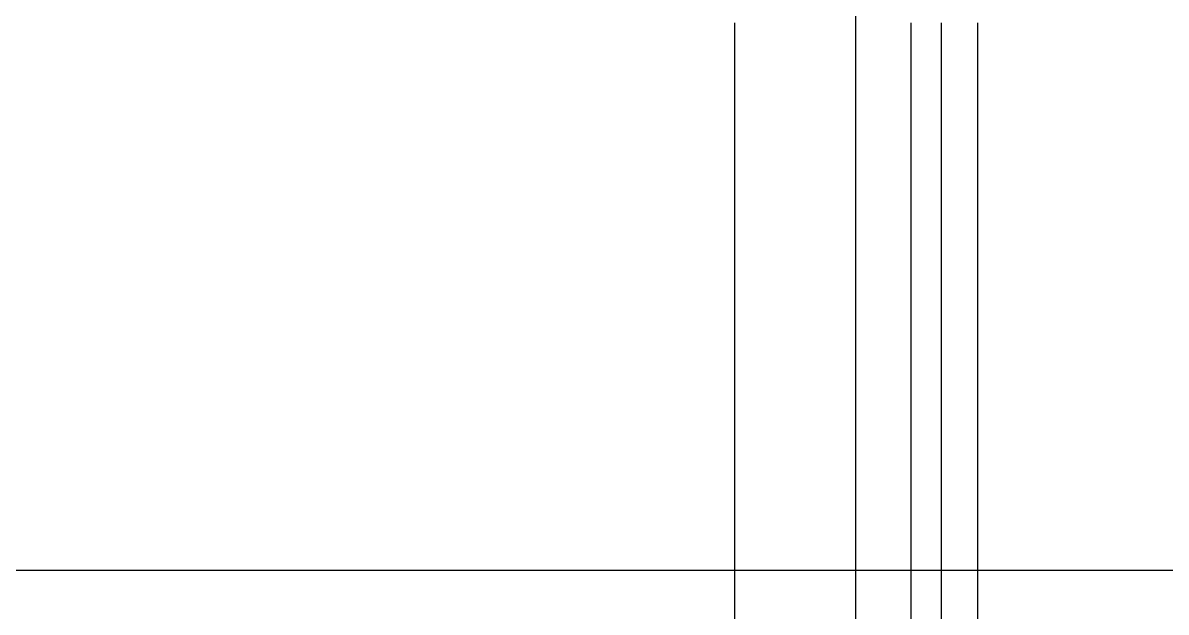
# Model space of a CAD drawing. Header units: millimetres. Extents: x 4754612 to 5801174, y 2368242 to 2777223.
# Drawn here: x 4946289 to 4950992, y 2427721 to 2430143 of the extents above; entities that cross this region are included whole.
import ezdxf

# ---------------------------------------------------------------- set-up
doc = ezdxf.new("R2010")
doc.units = ezdxf.units.MM
doc.header["$LTSCALE"] = 1000
doc.linetypes.add('CEN', pattern=[6.2, 6, -0.1, 0, -0.1])
for name, color, linetype in [('A-ELE-8', 8, 'Continuous'), ('A-중심선', 10, 'CEN'), ('그라스울판넬', 7, 'Continuous')]:
    doc.layers.add(name, color=color, linetype=linetype)

msp = doc.modelspace()

# ---------------------------------------------------------------- linework, layer by layer
at = {"layer": 'A-ELE-8'}
for p, q in [((4949215.782, 2430143.44), (4949215.782, 2421243.44)), ((4950215.782, 2430143.44), (4950215.782, 2421243.44))]:
    msp.add_line(p, q, dxfattribs=at)
at = {"layer": 'A-중심선', "ltscale": 5}
for p, q in [((4949715.782, 2403989.231), (4949715.782, 2488921.61)), ((4863973.343, 2427893.44), (5174125.782, 2427893.44))]:
    msp.add_line(p, q, dxfattribs=at)
at = {"layer": '그라스울판넬'}
for p, q in [((4949940.782, 2430143.44), (4949940.782, 2426243.44)), ((4950065.782, 2430143.44), (4950065.782, 2426243.44))]:
    msp.add_line(p, q, dxfattribs=at)

doc.saveas('drawing.dxf')
